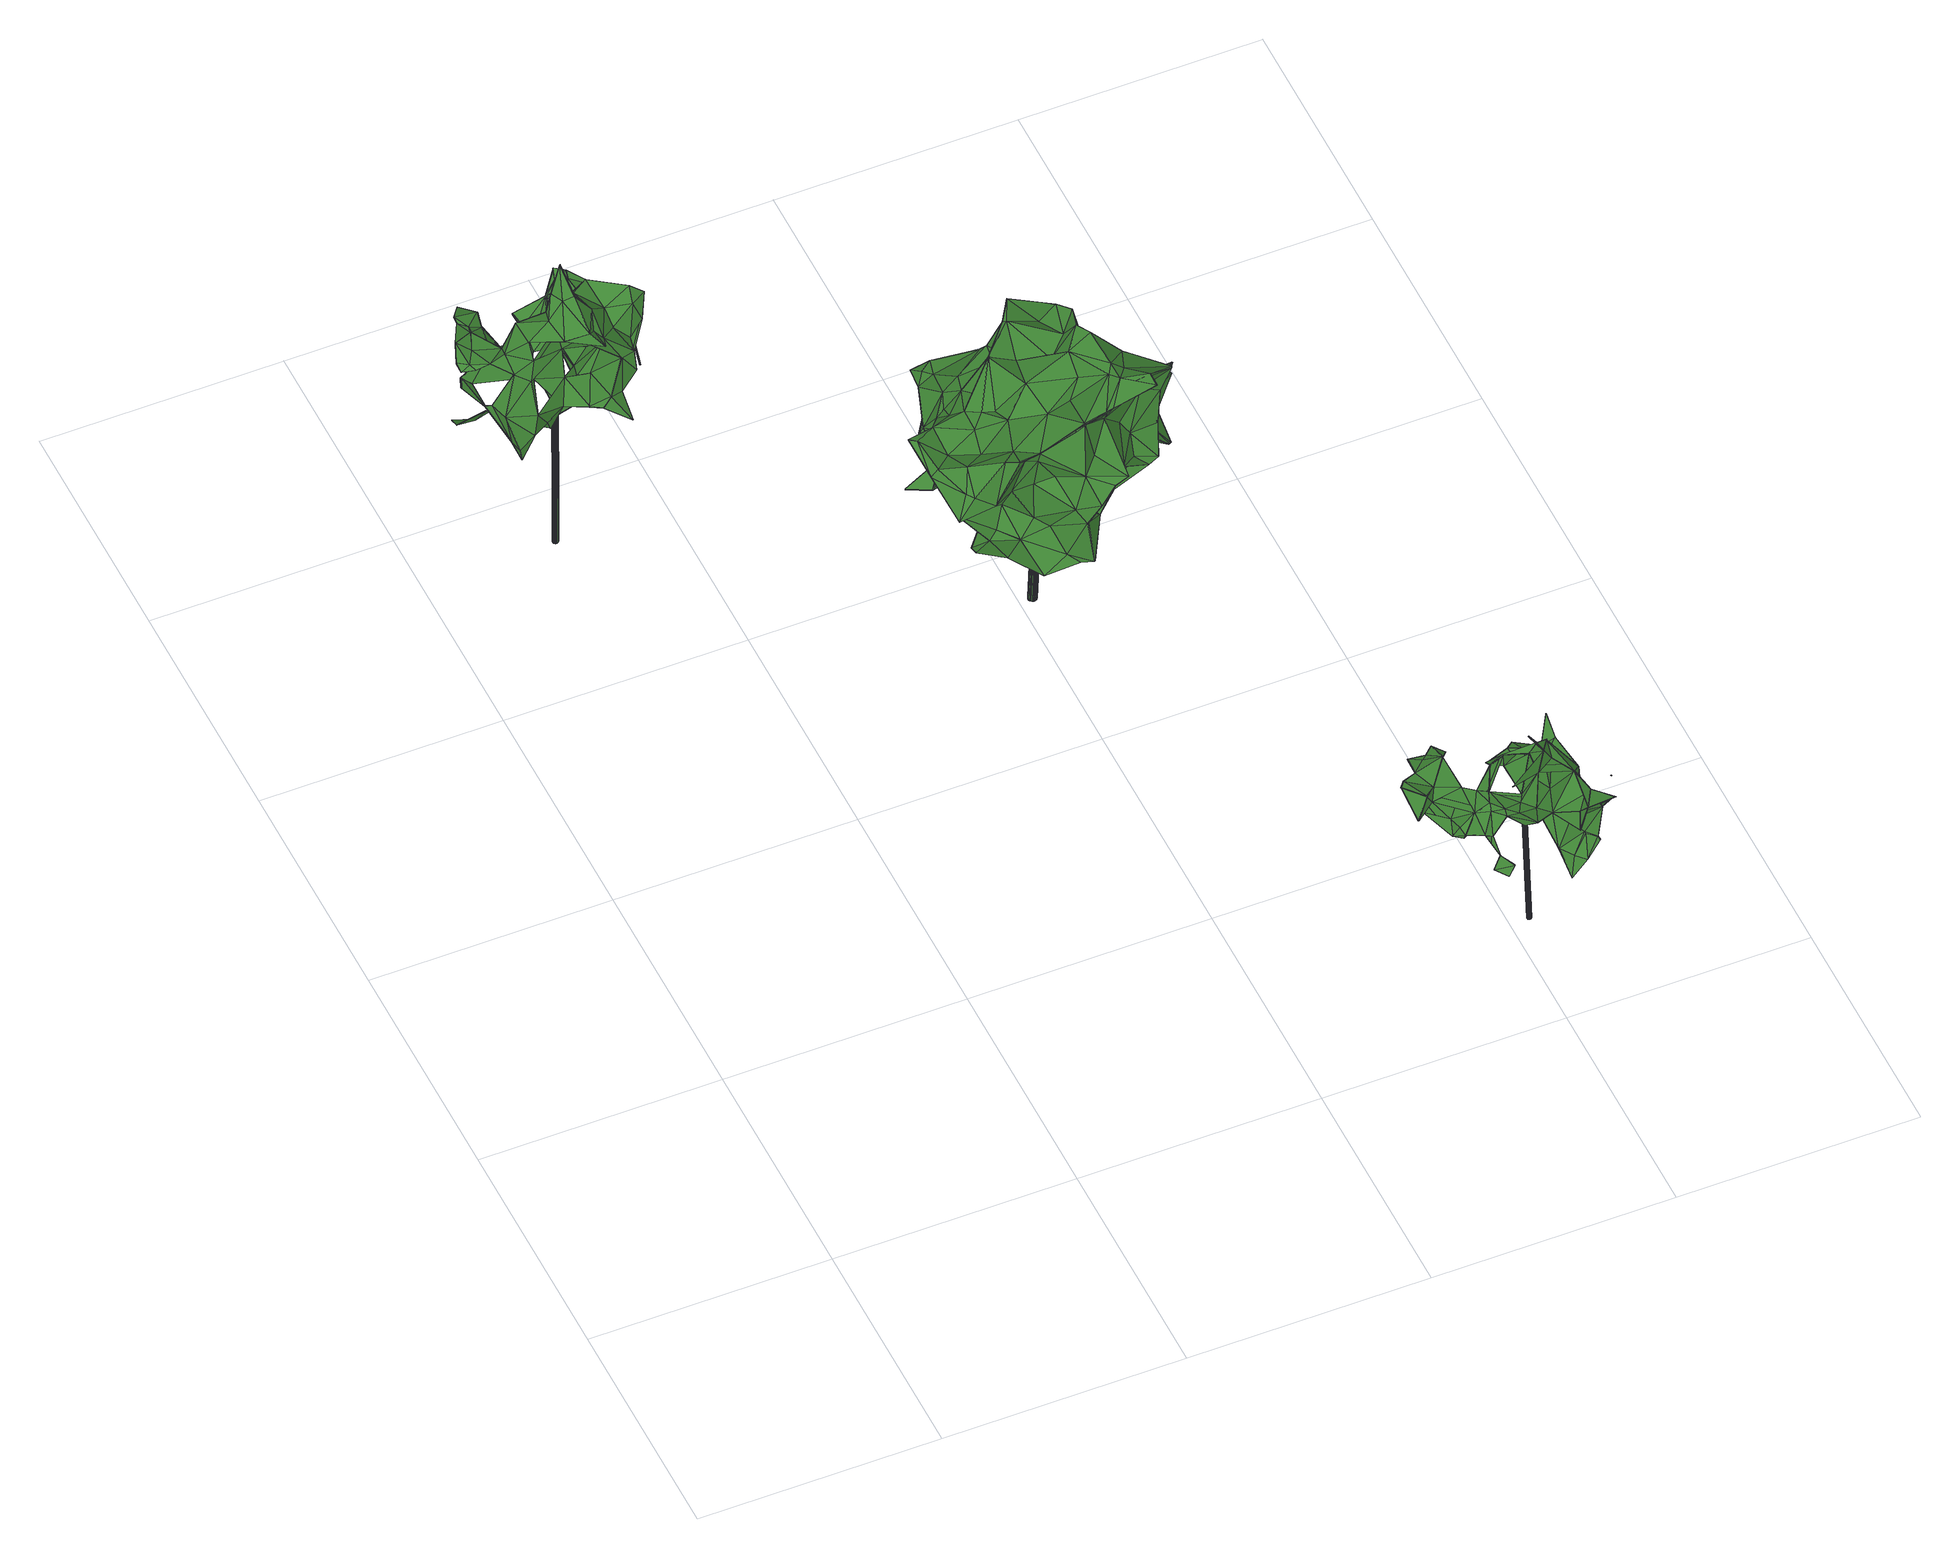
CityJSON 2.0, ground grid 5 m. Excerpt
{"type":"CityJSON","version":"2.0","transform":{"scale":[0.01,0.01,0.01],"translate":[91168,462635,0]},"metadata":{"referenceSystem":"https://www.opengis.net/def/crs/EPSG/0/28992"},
"CityObjects":{
"tree1":{"type":"SolitaryVegetationObject","attributes":{"gtid":75,"crown_width_m":3.44,"crown_median_z":5.19,"trunk_H_m":4.9,"trunk_DBH_m":0.118,"trunk_radius_m":0.0591,"trunk_base_height_m":0.29,"original_gtid":"76"},"geometry":[{"type":"Solid","lod":"3","boundaries":[[[[0,1,2]],[[3,4,5]],[[6,7,8]],[[5,4,9]],[[0,10,1]],[[11,12,13]],[[14,15,16]],[[17,18,19]],[[11,20,12]],[[4,21,22]],[[23,20,24]],[[25,26,27]],[[21,3,28]],[[23,29,30]],[[21,31,22]],[[32,33,34]],[[35,36,37]],[[38,39,40]],[[41,2,10]],[[42,43,44]],[[45,46,47]],[[48,49,50]],[[25,27,51]],[[52,3,5]],[[19,30,17]],[[53,54,55]],[[56,57,46]],[[58,59,60]],[[61,28,26]],[[62,63,64]],[[65,66,67]],[[65,67,68]],[[69,70,71]],[[72,73,74]],[[41,73,72]],[[42,75,43]],[[76,77,78]],[[79,64,80]],[[10,2,1]],[[45,81,82]],[[83,84,85]],[[85,22,83]],[[69,86,87]],[[88,89,90]],[[91,92,93]],[[68,67,94]],[[95,87,96]],[[8,65,68]],[[97,98,82]],[[99,100,89]],[[9,97,81]],[[91,101,92]],[[58,102,103]],[[104,105,106]],[[104,107,105]],[[93,92,24]],[[108,109,110]],[[40,111,38]],[[112,113,114]],[[95,115,116]],[[95,116,87]],[[100,117,118]],[[113,119,114]],[[13,120,11]],[[93,11,120]],[[121,122,35]],[[35,123,121]],[[124,125,126]],[[127,128,129]],[[130,131,132]],[[133,30,134]],[[34,113,135]],[[61,136,21]],[[28,61,21]],[[17,137,138]],[[139,44,140]],[[51,141,131]],[[142,66,143]],[[144,19,145]],[[146,19,144]],[[36,146,37]],[[38,138,39]],[[135,112,125]],[[119,124,126]],[[32,124,119]],[[2,41,0]],[[103,102,147]],[[148,149,150]],[[133,23,30]],[[24,11,93]],[[114,151,112]],[[152,57,153]],[[9,4,97]],[[115,154,155]],[[152,47,57]],[[153,56,152]],[[156,157,60]],[[60,18,58]],[[157,18,60]],[[158,39,159]],[[160,127,161]],[[72,156,41]],[[0,41,156]],[[30,29,137]],[[62,142,162]],[[142,62,66]],[[0,156,10]],[[126,125,163]],[[8,140,6]],[[17,102,18]],[[156,72,164]],[[104,106,165]],[[165,166,104]],[[167,168,169]],[[167,169,170]],[[45,82,46]],[[171,172,78]],[[158,40,39]],[[172,39,138]],[[126,163,79]],[[4,85,173]],[[7,61,174]],[[7,174,8]],[[33,113,34]],[[133,175,144]],[[38,176,138]],[[163,125,112]],[[177,135,125]],[[33,119,113]],[[119,33,32]],[[178,31,179]],[[179,136,180]],[[119,126,114]],[[172,76,78]],[[34,124,32]],[[23,12,20]],[[51,181,130]],[[131,130,181]],[[131,181,51]],[[3,21,4]],[[46,57,47]],[[111,182,183]],[[98,182,111]],[[184,47,185]],[[184,45,47]],[[184,185,186]],[[82,158,46]],[[185,171,186]],[[78,186,171]],[[185,159,171]],[[4,22,85]],[[187,183,188]],[[158,56,46]],[[140,68,94]],[[189,3,52]],[[155,74,73]],[[160,161,190]],[[191,18,157]],[[26,192,61]],[[193,194,195]],[[21,136,179]],[[196,197,14]],[[120,91,93]],[[83,6,84]],[[84,6,61]],[[171,39,172]],[[159,39,171]],[[198,199,195]],[[101,195,199]],[[200,201,50]],[[50,201,202]],[[34,135,124]],[[177,124,135]],[[123,175,203]],[[96,204,95]],[[24,20,11]],[[8,68,140]],[[178,22,31]],[[6,136,61]],[[147,205,206]],[[67,43,75]],[[67,75,139]],[[146,207,37]],[[79,80,114]],[[151,114,80]],[[145,101,13]],[[120,13,101]],[[123,59,121]],[[134,162,133]],[[208,86,209]],[[159,152,158]],[[158,152,56]],[[126,79,114]],[[98,111,40]],[[98,40,82]],[[210,196,16]],[[96,87,86]],[[96,86,208]],[[16,15,210]],[[197,210,15]],[[101,211,193]],[[64,66,62]],[[66,64,175]],[[192,174,61]],[[54,212,149]],[[44,139,75]],[[42,44,75]],[[51,130,213]],[[147,102,72]],[[77,176,78]],[[214,78,176]],[[120,101,91]],[[9,170,5]],[[191,157,76]],[[211,19,193]],[[74,215,216]],[[72,74,216]],[[56,153,57]],[[217,218,215]],[[5,170,52]],[[29,219,199]],[[14,16,196]],[[14,197,3]],[[220,164,102]],[[58,18,102]],[[180,136,221]],[[23,24,219]],[[191,222,105]],[[198,105,222]],[[72,206,205]],[[25,192,26]],[[103,134,30]],[[19,103,30]],[[217,190,218]],[[217,215,74]],[[202,167,81]],[[170,81,167]],[[64,63,69]],[[105,198,106]],[[183,4,173]],[[97,82,81]],[[148,213,130]],[[65,143,66]],[[165,106,195]],[[25,174,192]],[[112,135,113]],[[202,223,168]],[[201,223,202]],[[89,224,99]],[[85,224,89]],[[225,226,227]],[[127,129,226]],[[189,52,225]],[[111,187,201]],[[143,8,213]],[[35,37,207]],[[62,162,103]],[[110,228,10]],[[144,175,123]],[[160,190,229]],[[72,102,164]],[[53,102,118]],[[168,225,52]],[[226,225,168]],[[196,210,197]],[[230,216,118]],[[151,80,69]],[[164,77,157]],[[164,157,156]],[[76,157,77]],[[52,170,169]],[[115,70,154]],[[227,226,129]],[[69,147,154]],[[220,102,216]],[[195,101,193]],[[230,118,102]],[[51,213,25]],[[229,190,128]],[[217,128,190]],[[218,190,161]],[[213,8,174]],[[177,125,124]],[[115,150,212]],[[54,149,132]],[[21,179,31]],[[64,203,175]],[[144,145,13]],[[145,19,211]],[[145,211,101]],[[162,134,103]],[[29,23,219]],[[123,35,207]],[[195,106,198]],[[40,158,82]],[[202,48,50]],[[92,219,24]],[[201,220,230]],[[111,201,230]],[[6,140,44]],[[99,224,231]],[[182,98,97]],[[183,182,4]],[[182,97,4]],[[201,187,88]],[[88,187,89]],[[130,132,149]],[[35,122,36]],[[230,220,216]],[[220,77,164]],[[137,29,222]],[[85,232,173]],[[77,230,102]],[[77,102,17]],[[146,123,207]],[[144,123,146]],[[115,155,116]],[[115,95,204]],[[30,137,17]],[[10,156,60]],[[137,191,76]],[[43,233,44]],[[150,204,148]],[[143,213,142]],[[130,149,148]],[[90,234,118]],[[165,195,194]],[[198,222,199]],[[140,94,139]],[[72,55,206]],[[118,216,90]],[[54,53,117]],[[118,117,53]],[[215,218,235]],[[236,237,212]],[[71,212,237]],[[144,13,133]],[[12,133,13]],[[23,133,12]],[[230,238,111]],[[38,111,238]],[[200,238,220]],[[214,238,200]],[[133,67,175]],[[133,162,67]],[[175,67,66]],[[142,67,162]],[[142,43,67]],[[94,67,139]],[[65,8,143]],[[79,151,239]],[[137,76,172]],[[138,137,172]],[[87,108,69]],[[151,108,110]],[[69,108,151]],[[239,151,110]],[[216,102,55]],[[55,102,53]],[[200,49,214]],[[50,49,200]],[[116,108,87]],[[202,81,45]],[[170,9,81]],[[78,214,186]],[[161,127,223]],[[223,127,226]],[[223,226,168]],[[147,72,205]],[[203,103,19]],[[58,239,110]],[[58,121,59]],[[83,233,6]],[[3,240,28]],[[27,28,240]],[[27,240,3]],[[19,123,203]],[[178,179,180]],[[89,100,234]],[[90,89,234]],[[155,154,74]],[[202,168,167]],[[201,88,223]],[[161,235,218]],[[85,241,224]],[[239,242,79]],[[214,49,184]],[[74,154,55]],[[215,235,90]],[[118,234,100]],[[216,55,72]],[[176,238,214]],[[191,19,18]],[[191,107,19]],[[243,141,189]],[[131,141,243]],[[15,141,197]],[[14,141,15]],[[3,141,14]],[[189,141,3]],[[62,103,147]],[[19,194,193]],[[214,184,186]],[[200,220,201]],[[116,109,108]],[[155,109,116]],[[73,109,155]],[[110,109,73]],[[85,89,232]],[[47,152,185]],[[55,54,74]],[[74,54,217]],[[206,154,147]],[[99,231,100]],[[212,54,236]],[[41,228,73]],[[10,228,41]],[[236,117,213]],[[73,228,110]],[[236,54,117]],[[212,150,149]],[[188,232,89]],[[187,111,183]],[[225,227,243]],[[77,238,230]],[[43,231,7]],[[131,243,227]],[[55,154,206]],[[184,49,48]],[[6,221,136]],[[58,203,239]],[[58,103,203]],[[132,131,227]],[[127,229,128]],[[160,229,127]],[[138,176,17]],[[77,17,176]],[[146,36,19]],[[36,123,19]],[[159,185,152]],[[216,215,90]],[[128,54,132]],[[217,54,128]],[[227,129,128]],[[227,128,132]],[[187,188,89]],[[189,225,243]],[[188,183,232]],[[183,173,232]],[[112,151,163]],[[79,163,151]],[[7,85,84]],[[6,233,7]],[[7,84,61]],[[36,59,123]],[[59,36,122]],[[10,121,58]],[[110,10,58]],[[60,121,10]],[[60,122,121]],[[60,59,122]],[[28,27,26]],[[197,27,3]],[[141,27,197]],[[64,242,203]],[[79,242,64]],[[141,51,27]],[[115,204,150]],[[52,169,168]],[[174,25,213]],[[208,209,244]],[[96,208,244]],[[86,244,209]],[[96,244,204]],[[71,244,86]],[[71,86,69]],[[69,80,64]],[[148,204,244]],[[220,238,77]],[[38,238,176]],[[48,245,184]],[[199,222,29]],[[107,191,105]],[[137,222,191]],[[7,233,43]],[[246,166,194]],[[107,104,166]],[[246,107,166]],[[194,166,165]],[[107,246,194]],[[107,194,19]],[[178,44,233]],[[178,233,22]],[[22,233,83]],[[148,237,213]],[[244,237,148]],[[213,237,236]],[[244,71,237]],[[212,70,115]],[[71,70,212]],[[70,69,154]],[[202,45,245]],[[202,245,48]],[[45,184,245]],[[90,235,88]],[[88,235,223]],[[223,235,161]],[[231,224,241]],[[69,63,147]],[[180,221,178]],[[147,63,62]],[[100,231,117]],[[117,231,213]],[[213,231,142]],[[142,231,43]],[[7,241,85]],[[231,241,7]],[[199,219,101]],[[101,219,92]],[[203,242,239]],[[178,221,44]],[[44,221,6]],[[247,248,249]],[[247,249,250]],[[250,249,251]],[[250,251,252]],[[249,248,253]],[[249,253,251]],[[251,253,254]],[[251,254,252]],[[253,248,255]],[[253,255,254]],[[254,255,256]],[[254,256,252]],[[255,248,257]],[[255,257,256]],[[256,257,258]],[[256,258,252]],[[257,248,259]],[[257,259,258]],[[258,259,260]],[[258,260,252]],[[259,248,261]],[[259,261,260]],[[260,261,262]],[[260,262,252]],[[261,248,263]],[[261,263,262]],[[262,263,264]],[[262,264,252]],[[263,248,265]],[[263,265,264]],[[264,265,266]],[[264,266,252]],[[265,248,267]],[[265,267,266]],[[266,267,268]],[[266,268,252]],[[267,248,269]],[[267,269,268]],[[268,269,270]],[[268,270,252]],[[269,248,271]],[[269,271,270]],[[270,271,272]],[[270,272,252]],[[271,248,273]],[[271,273,272]],[[272,273,274]],[[272,274,252]],[[273,248,275]],[[273,275,274]],[[274,275,276]],[[274,276,252]],[[275,248,277]],[[275,277,276]],[[276,277,278]],[[276,278,252]],[[277,248,279]],[[277,279,278]],[[278,279,280]],[[278,280,252]],[[279,248,281]],[[279,281,280]],[[280,281,282]],[[280,282,252]],[[281,248,283]],[[281,283,282]],[[282,283,284]],[[282,284,252]],[[283,248,285]],[[283,285,284]],[[284,285,286]],[[284,286,252]],[[285,248,287]],[[285,287,286]],[[286,287,288]],[[286,288,252]],[[287,248,289]],[[287,289,288]],[[288,289,290]],[[288,290,252]],[[289,248,291]],[[289,291,290]],[[290,291,292]],[[290,292,252]],[[291,248,293]],[[291,293,292]],[[292,293,294]],[[292,294,252]],[[293,248,295]],[[293,295,294]],[[294,295,296]],[[294,296,252]],[[295,248,247]],[[295,247,296]],[[296,247,250]],[[296,250,252]]]]}]},
"tree2":{"type":"SolitaryVegetationObject","attributes":{"gtid":74,"crown_width_m":5.27,"crown_median_z":4.84,"trunk_H_m":4.49,"trunk_DBH_m":0.178,"trunk_radius_m":0.0891,"trunk_base_height_m":0.35,"original_gtid":"75"},"geometry":[{"type":"Solid","lod":"3","boundaries":[[[[297,298,299]],[[300,301,302]],[[303,304,305]],[[306,307,308]],[[309,310,311]],[[312,313,314]],[[315,316,317]],[[318,319,320]],[[321,322,323]],[[324,325,326]],[[327,328,329]],[[330,319,331]],[[332,333,334]],[[335,336,337]],[[338,339,340]],[[341,342,343]],[[344,314,313]],[[345,346,347]],[[348,349,350]],[[319,337,331]],[[351,352,353]],[[354,355,356]],[[340,355,354]],[[357,358,359]],[[360,361,362]],[[363,309,364]],[[365,309,363]],[[337,318,335]],[[334,366,332]],[[367,368,297]],[[369,359,358]],[[370,316,341]],[[371,305,372]],[[373,374,375]],[[376,377,378]],[[379,380,346]],[[381,380,379]],[[382,383,384]],[[311,385,364]],[[311,386,385]],[[387,388,389]],[[390,391,392]],[[319,318,337]],[[393,394,395]],[[363,395,394]],[[396,365,363]],[[397,398,332]],[[399,400,401]],[[402,317,316]],[[403,404,405]],[[353,406,407]],[[309,408,310]],[[304,303,409]],[[410,389,388]],[[411,412,413]],[[414,415,416]],[[417,418,350]],[[338,419,420]],[[421,422,299]],[[423,424,425]],[[379,426,381]],[[427,428,429]],[[430,431,432]],[[433,434,435]],[[386,381,426]],[[436,437,400]],[[436,400,399]],[[438,439,440]],[[441,350,418]],[[350,441,442]],[[406,352,443]],[[444,445,446]],[[447,448,449]],[[450,413,412]],[[447,449,327]],[[386,451,385]],[[403,429,428]],[[407,429,403]],[[452,453,454]],[[455,456,410]],[[457,458,367]],[[459,460,358]],[[459,358,357]],[[461,462,463]],[[367,297,457]],[[300,464,465]],[[300,465,466]],[[467,411,468]],[[469,470,308]],[[471,472,388]],[[425,472,471]],[[473,404,428]],[[474,298,368]],[[475,476,477]],[[478,475,479]],[[308,480,306]],[[321,481,430]],[[343,342,482]],[[483,414,307]],[[484,485,486]],[[487,486,302]],[[360,488,361]],[[318,320,489]],[[335,318,489]],[[353,490,351]],[[348,467,349]],[[408,491,354]],[[299,298,421]],[[492,478,493]],[[448,494,495]],[[407,490,353]],[[419,496,420]],[[497,498,499]],[[500,477,476]],[[403,405,501]],[[502,503,504]],[[304,372,305]],[[505,506,391]],[[455,507,306]],[[508,507,455]],[[362,509,489]],[[406,429,407]],[[497,510,511]],[[360,489,320]],[[360,362,489]],[[415,483,476]],[[390,512,505]],[[406,353,352]],[[331,337,336]],[[426,513,386]],[[514,515,454]],[[516,304,409]],[[410,456,517]],[[405,517,456]],[[518,519,379]],[[299,422,297]],[[388,472,439]],[[367,520,521]],[[516,379,519]],[[516,519,304]],[[522,345,523]],[[345,347,523]],[[524,525,506]],[[302,485,526]],[[474,368,521]],[[527,422,421]],[[528,300,466]],[[529,518,530]],[[346,530,518]],[[531,532,477]],[[326,497,499]],[[379,346,518]],[[335,489,533]],[[534,419,535]],[[514,454,536]],[[303,325,324]],[[537,538,331]],[[519,372,304]],[[539,540,488]],[[453,541,542]],[[330,331,538]],[[543,544,545]],[[505,544,543]],[[335,533,531]],[[471,388,546]],[[408,547,491]],[[548,324,499]],[[524,385,525]],[[466,377,528]],[[443,517,427]],[[509,334,401]],[[455,306,480]],[[453,536,454]],[[455,410,549]],[[417,550,441]],[[443,389,517]],[[410,517,389]],[[543,551,505]],[[552,551,543]],[[494,553,495]],[[545,544,504]],[[361,488,366]],[[332,366,488]],[[484,465,464]],[[361,366,362]],[[489,554,533]],[[438,555,539]],[[445,357,465]],[[371,510,325]],[[326,325,510]],[[556,557,413]],[[375,557,556]],[[305,325,303]],[[371,325,305]],[[473,428,427]],[[403,428,404]],[[521,368,367]],[[363,394,396]],[[331,336,537]],[[338,558,559]],[[312,356,560]],[[552,545,561]],[[480,308,405]],[[302,464,300]],[[517,405,473]],[[346,345,530]],[[459,370,562]],[[324,326,499]],[[527,563,564]],[[494,448,447]],[[327,449,457]],[[492,565,431]],[[566,567,568]],[[421,298,527]],[[336,335,531]],[[352,546,387]],[[352,351,569]],[[437,436,558]],[[553,432,565]],[[384,450,382]],[[384,567,450]],[[391,525,392]],[[329,328,564]],[[350,420,496]],[[310,570,571]],[[533,298,531]],[[377,551,528]],[[482,562,343]],[[364,309,311]],[[495,493,520]],[[528,551,552]],[[420,340,354]],[[324,572,560]],[[546,388,387]],[[378,377,466]],[[437,563,573]],[[439,438,508]],[[330,508,438]],[[512,574,575]],[[502,575,574]],[[330,576,319]],[[397,332,488]],[[504,409,324]],[[512,451,574]],[[577,511,578]],[[517,473,427]],[[405,456,480]],[[487,334,333]],[[506,395,364]],[[363,364,395]],[[500,336,477]],[[579,553,494]],[[309,365,580]],[[581,431,481]],[[524,364,385]],[[387,389,352]],[[540,555,582]],[[583,523,311]],[[478,584,475]],[[585,586,587]],[[587,586,344]],[[417,441,418]],[[522,588,589]],[[583,588,522]],[[422,328,297]],[[422,527,328]],[[554,573,563]],[[554,563,527]],[[590,301,563]],[[591,571,356]],[[581,592,431]],[[492,431,592]],[[533,554,298]],[[527,298,554]],[[593,594,595]],[[433,594,593]],[[350,496,348]],[[455,549,508]],[[443,352,389]],[[415,592,581]],[[501,470,469]],[[434,433,550]],[[383,596,597]],[[452,454,596]],[[597,596,515]],[[454,515,596]],[[362,598,509]],[[599,577,407]],[[407,577,490]],[[403,599,407]],[[466,465,359]],[[564,528,552]],[[308,414,469]],[[307,414,308]],[[370,402,316]],[[426,379,516]],[[311,523,600]],[[401,444,601]],[[324,409,303]],[[413,557,411]],[[375,345,557]],[[375,374,345]],[[326,510,497]],[[490,578,351]],[[569,351,578]],[[531,298,474]],[[383,597,424]],[[515,424,597]],[[425,424,515]],[[582,425,515]],[[327,602,447]],[[558,603,604]],[[590,604,603]],[[509,598,334]],[[490,577,578]],[[499,602,548]],[[483,307,507]],[[386,513,451]],[[315,444,316]],[[420,491,605]],[[564,301,528]],[[563,301,564]],[[338,340,350]],[[606,501,607]],[[606,599,501]],[[302,301,487]],[[493,565,492]],[[457,449,448]],[[501,599,403]],[[480,456,455]],[[531,477,336]],[[354,356,571]],[[382,467,596]],[[382,596,383]],[[495,458,448]],[[457,448,458]],[[501,416,581]],[[581,607,501]],[[443,429,406]],[[373,608,519]],[[519,608,372]],[[415,492,592]],[[320,609,360]],[[569,568,352]],[[566,568,569]],[[312,560,313]],[[590,603,420]],[[558,420,603]],[[402,445,317]],[[464,485,484]],[[404,473,405]],[[509,401,610]],[[461,602,327]],[[302,486,485]],[[528,301,300]],[[334,487,301]],[[504,560,356]],[[324,560,504]],[[499,579,602]],[[447,602,579]],[[511,510,371]],[[386,600,381]],[[311,600,386]],[[343,562,370]],[[519,529,373]],[[529,374,373]],[[359,369,378]],[[442,441,558]],[[607,498,611]],[[529,530,374]],[[374,530,345]],[[515,514,582]],[[447,579,494]],[[359,378,466]],[[569,578,612]],[[437,590,563]],[[359,465,357]],[[504,356,572]],[[376,378,369]],[[613,590,437]],[[613,437,558]],[[478,415,584]],[[508,330,507]],[[362,366,598]],[[334,598,366]],[[614,434,417]],[[615,571,591]],[[556,413,566]],[[354,491,420]],[[352,616,546]],[[384,546,616]],[[435,313,595]],[[509,610,489]],[[554,489,610]],[[613,558,590]],[[590,558,604]],[[475,584,476]],[[506,525,391]],[[539,555,540]],[[341,316,446]],[[450,566,413]],[[465,484,617]],[[548,572,324]],[[460,618,619]],[[477,479,475]],[[521,479,532]],[[477,532,479]],[[462,327,329]],[[514,536,582]],[[307,306,507]],[[579,499,620]],[[483,507,537]],[[537,507,538]],[[619,618,621]],[[393,621,618]],[[462,329,564]],[[548,545,572]],[[504,572,545]],[[538,507,330]],[[412,411,622]],[[412,622,382]],[[589,588,615]],[[588,571,615]],[[297,368,298]],[[621,377,376]],[[452,547,482]],[[580,482,547]],[[577,623,511]],[[350,340,420]],[[347,346,380]],[[347,380,381]],[[619,621,376]],[[338,442,558]],[[505,624,393]],[[377,393,624]],[[621,393,377]],[[624,505,551]],[[624,551,377]],[[320,319,609]],[[504,575,502]],[[596,467,348]],[[547,452,348]],[[596,348,452]],[[625,301,590]],[[566,450,567]],[[501,414,416]],[[587,349,585]],[[381,600,523]],[[381,523,347]],[[516,513,426]],[[520,367,458]],[[520,458,495]],[[587,417,350]],[[587,614,417]],[[364,524,506]],[[556,566,569]],[[505,512,575]],[[420,605,626]],[[467,468,349]],[[420,626,590]],[[468,591,349]],[[587,350,349]],[[591,585,349]],[[435,595,594]],[[435,594,433]],[[590,626,605]],[[547,408,580]],[[309,580,408]],[[341,541,627]],[[341,627,342]],[[564,561,462]],[[552,561,564]],[[393,618,628]],[[460,628,618]],[[548,462,545]],[[328,629,630]],[[583,631,523]],[[522,523,631]],[[522,631,583]],[[505,391,390]],[[376,460,619]],[[384,568,567]],[[519,518,529]],[[462,561,545]],[[423,383,424]],[[482,632,562]],[[396,562,632]],[[321,620,498]],[[321,498,481]],[[467,382,622]],[[435,434,313]],[[542,541,398]],[[504,503,409]],[[315,534,444]],[[557,589,615]],[[557,345,589]],[[557,615,411]],[[401,601,399]],[[375,556,612]],[[495,565,493]],[[343,370,341]],[[553,565,495]],[[444,446,316]],[[443,427,429]],[[420,339,338]],[[420,558,339]],[[338,350,442]],[[625,444,301]],[[498,620,499]],[[582,472,425]],[[439,472,582]],[[543,545,552]],[[580,632,482]],[[486,487,617]],[[344,313,587]],[[358,460,369]],[[376,369,460]],[[405,308,470]],[[409,503,516]],[[513,516,503]],[[513,503,502]],[[558,441,550]],[[542,582,536]],[[542,536,453]],[[541,453,627]],[[342,627,482]],[[452,627,453]],[[478,633,493]],[[520,493,633]],[[520,633,521]],[[527,564,328]],[[332,541,333]],[[341,333,541]],[[589,345,522]],[[317,445,491]],[[581,481,607]],[[498,607,481]],[[491,445,625]],[[341,446,333]],[[411,467,622]],[[605,491,625]],[[430,481,431]],[[301,444,401]],[[334,301,401]],[[605,625,590]],[[393,628,396]],[[393,396,394]],[[460,459,628]],[[562,628,459]],[[562,396,628]],[[547,348,496]],[[583,310,571]],[[311,310,583]],[[468,411,615]],[[588,583,571]],[[615,591,468]],[[423,425,634]],[[419,547,496]],[[635,636,322]],[[323,322,636]],[[333,617,487]],[[313,614,587]],[[313,434,614]],[[575,504,544]],[[575,544,505]],[[486,617,484]],[[438,440,555]],[[582,555,440]],[[297,328,630]],[[302,526,464]],[[581,416,415]],[[579,620,553]],[[534,315,419]],[[462,548,463]],[[637,323,635]],[[461,463,602]],[[593,339,433]],[[339,558,433]],[[432,638,430]],[[373,375,608]],[[372,608,371]],[[532,531,474]],[[532,474,521]],[[591,586,585]],[[356,586,591]],[[357,445,402]],[[312,314,356]],[[491,547,315]],[[586,356,314]],[[586,314,344]],[[317,491,315]],[[445,465,617]],[[354,571,570]],[[357,402,459]],[[459,402,370]],[[332,398,541]],[[461,327,462]],[[397,542,398]],[[451,513,574]],[[502,574,513]],[[457,297,630]],[[457,630,327]],[[485,464,526]],[[582,639,540]],[[542,540,639]],[[542,639,582]],[[569,612,556]],[[417,434,550]],[[501,469,414]],[[415,414,483]],[[511,371,608]],[[578,511,608]],[[365,632,580]],[[396,632,365]],[[623,607,611]],[[607,623,606]],[[393,395,505]],[[408,570,310]],[[354,570,408]],[[630,629,327]],[[478,479,633]],[[521,633,479]],[[482,627,452]],[[505,395,506]],[[415,478,492]],[[565,432,431]],[[547,419,315]],[[445,444,625]],[[534,601,444]],[[553,637,432]],[[501,405,470]],[[483,537,500]],[[637,553,323]],[[323,553,620]],[[640,322,321]],[[640,321,430]],[[640,430,322]],[[512,641,451]],[[432,637,635]],[[436,399,559]],[[560,572,595]],[[572,593,595]],[[560,595,313]],[[558,550,433]],[[323,636,635]],[[432,635,638]],[[322,430,638]],[[635,322,638]],[[323,620,321]],[[599,623,577]],[[606,623,599]],[[511,623,497]],[[338,535,419]],[[602,463,548]],[[559,535,338]],[[572,356,355]],[[572,355,593]],[[593,355,339]],[[340,339,355]],[[446,445,617]],[[333,446,617]],[[437,610,400]],[[401,400,610]],[[554,610,573]],[[436,559,558]],[[438,539,576]],[[438,576,330]],[[384,634,546]],[[423,634,383]],[[383,634,384]],[[471,634,425]],[[546,634,471]],[[582,440,439]],[[537,336,500]],[[483,500,476]],[[488,360,609]],[[488,609,539]],[[576,539,609]],[[576,609,319]],[[568,384,616]],[[568,616,352]],[[573,610,437]],[[608,375,612]],[[608,612,578]],[[328,327,629]],[[540,542,397]],[[540,397,488]],[[415,476,584]],[[410,388,642]],[[410,642,549]],[[549,642,508]],[[439,508,642]],[[439,642,388]],[[534,535,601]],[[559,399,535]],[[601,535,399]],[[497,611,498]],[[623,611,497]],[[390,641,512]],[[390,392,641]],[[392,525,641]],[[385,641,525]],[[451,641,385]],[[450,412,382]],[[643,644,645]],[[643,645,646]],[[646,645,647]],[[646,647,648]],[[645,644,649]],[[645,649,647]],[[647,649,650]],[[647,650,648]],[[649,644,651]],[[649,651,650]],[[650,651,652]],[[650,652,648]],[[651,644,653]],[[651,653,652]],[[652,653,654]],[[652,654,648]],[[653,644,655]],[[653,655,654]],[[654,655,656]],[[654,656,648]],[[655,644,657]],[[655,657,656]],[[656,657,658]],[[656,658,648]],[[657,644,659]],[[657,659,658]],[[658,659,660]],[[658,660,648]],[[659,644,661]],[[659,661,660]],[[660,661,662]],[[660,662,648]],[[661,644,663]],[[661,663,662]],[[662,663,664]],[[662,664,648]],[[663,644,665]],[[663,665,664]],[[664,665,666]],[[664,666,648]],[[665,644,667]],[[665,667,666]],[[666,667,668]],[[666,668,648]],[[667,644,669]],[[667,669,668]],[[668,669,670]],[[668,670,648]],[[669,644,671]],[[669,671,670]],[[670,671,672]],[[670,672,648]],[[671,644,673]],[[671,673,672]],[[672,673,674]],[[672,674,648]],[[673,644,675]],[[673,675,674]],[[674,675,676]],[[674,676,648]],[[675,644,677]],[[675,677,676]],[[676,677,678]],[[676,678,648]],[[677,644,679]],[[677,679,678]],[[678,679,680]],[[678,680,648]],[[679,644,681]],[[679,681,680]],[[680,681,682]],[[680,682,648]],[[681,644,683]],[[681,683,682]],[[682,683,684]],[[682,684,648]],[[683,644,685]],[[683,685,684]],[[684,685,686]],[[684,686,648]],[[685,644,687]],[[685,687,686]],[[686,687,688]],[[686,688,648]],[[687,644,689]],[[687,689,688]],[[688,689,690]],[[688,690,648]],[[689,644,691]],[[689,691,690]],[[690,691,692]],[[690,692,648]],[[691,644,643]],[[691,643,692]],[[692,643,646]],[[692,646,648]]]]}]},
"tree3":{"type":"SolitaryVegetationObject","attributes":{"gtid":91,"crown_width_m":3.28,"crown_median_z":4.19,"trunk_H_m":3.49,"trunk_DBH_m":0.0886,"trunk_radius_m":0.0443,"trunk_base_height_m":0.7,"original_gtid":"93"},"geometry":[{"type":"Solid","lod":"3","boundaries":[[[[693,694,695]],[[696,695,694]],[[697,698,699]],[[697,700,698]],[[701,697,699]],[[702,703,704]],[[705,706,707]],[[708,709,710]],[[711,712,713]],[[714,699,715]],[[711,713,709]],[[716,717,718]],[[716,706,717]],[[719,720,721]],[[722,701,714]],[[719,723,717]],[[724,725,726]],[[724,726,727]],[[728,729,730]],[[731,732,733]],[[712,734,735]],[[736,737,738]],[[739,740,741]],[[742,741,740]],[[743,744,745]],[[746,747,748]],[[723,749,750]],[[735,734,751]],[[752,743,753]],[[745,753,743]],[[745,752,753]],[[713,754,755]],[[756,754,712]],[[713,712,754]],[[738,757,758]],[[759,760,761]],[[730,729,762]],[[763,764,765]],[[766,767,768]],[[769,770,771]],[[727,726,766]],[[725,772,726]],[[773,703,702]],[[703,773,704]],[[704,773,702]],[[774,707,706]],[[775,776,777]],[[777,776,778]],[[746,779,747]],[[771,780,781]],[[770,780,771]],[[700,782,783]],[[784,785,757]],[[771,786,787]],[[788,781,789]],[[787,790,782]],[[701,722,697]],[[791,792,793]],[[794,795,750]],[[719,705,720]],[[796,797,798]],[[716,751,706]],[[789,793,799]],[[772,800,724]],[[801,802,733]],[[788,790,786]],[[803,730,762]],[[804,721,705]],[[803,805,806]],[[762,805,803]],[[807,808,809]],[[694,744,810]],[[780,811,789]],[[812,813,769]],[[814,815,816]],[[817,693,818]],[[819,820,807]],[[701,699,714]],[[821,763,765]],[[822,823,824]],[[765,732,731]],[[800,725,724]],[[780,789,781]],[[825,826,823]],[[811,765,827]],[[748,693,746]],[[828,746,693]],[[770,738,737]],[[829,830,831]],[[830,832,831]],[[695,833,760]],[[834,728,730]],[[788,789,835]],[[818,836,792]],[[793,792,836]],[[714,837,722]],[[735,756,712]],[[838,839,840]],[[825,823,841]],[[709,713,752]],[[798,833,842]],[[806,805,758]],[[843,808,779]],[[731,834,803]],[[733,844,801]],[[808,845,779]],[[834,730,803]],[[846,847,768]],[[801,844,764]],[[801,764,848]],[[849,850,824]],[[742,851,778]],[[807,852,808]],[[765,731,853]],[[765,853,827]],[[754,854,855]],[[724,829,856]],[[695,696,857]],[[856,840,724]],[[813,858,859]],[[848,729,802]],[[794,841,823]],[[717,795,718]],[[860,808,852]],[[828,693,817]],[[775,861,768]],[[846,768,861]],[[776,742,778]],[[833,862,842]],[[694,748,744]],[[766,847,863]],[[768,847,766]],[[775,768,776]],[[759,864,823]],[[820,852,807]],[[797,761,760]],[[786,771,781]],[[786,781,788]],[[800,772,725]],[[865,866,867]],[[813,787,782]],[[812,787,813]],[[868,721,860]],[[787,812,771]],[[759,761,838]],[[828,775,777]],[[817,775,828]],[[777,843,828]],[[710,711,708]],[[740,759,838]],[[766,863,836]],[[869,741,836]],[[752,755,743]],[[848,764,763]],[[843,746,828]],[[816,870,871]],[[816,871,814]],[[867,783,790]],[[867,790,788]],[[846,792,863]],[[783,782,790]],[[731,803,853]],[[754,756,854]],[[735,854,756]],[[857,696,799]],[[749,723,719]],[[726,839,761]],[[761,839,838]],[[755,752,713]],[[852,820,851]],[[858,870,816]],[[872,757,738]],[[697,722,837]],[[873,706,710]],[[710,706,751]],[[862,859,858]],[[861,817,818]],[[765,764,732]],[[811,791,789]],[[874,721,720]],[[782,858,813]],[[816,842,862]],[[875,876,718]],[[740,838,860]],[[740,860,852]],[[860,838,825]],[[810,744,855]],[[824,798,849]],[[850,877,814]],[[829,831,856]],[[831,832,856]],[[814,877,815]],[[731,728,834]],[[733,728,731]],[[807,809,819]],[[820,819,809]],[[786,790,787]],[[750,717,723]],[[719,841,749]],[[715,782,700]],[[715,700,714]],[[821,762,763]],[[878,760,856]],[[858,782,870]],[[782,715,870]],[[711,710,712]],[[855,744,743]],[[714,700,837]],[[700,697,837]],[[848,802,801]],[[747,745,744]],[[878,832,829]],[[878,856,832]],[[716,850,879]],[[863,847,846]],[[798,864,796]],[[823,864,824]],[[798,824,864]],[[779,845,860]],[[797,760,798]],[[761,741,766]],[[760,878,727]],[[793,695,857]],[[851,843,777]],[[727,878,724]],[[710,709,752]],[[878,829,724]],[[862,858,816]],[[877,849,815]],[[875,822,824]],[[829,832,830]],[[875,794,822]],[[719,825,841]],[[844,732,764]],[[862,793,859]],[[859,793,880]],[[750,749,841]],[[750,841,794]],[[822,794,823]],[[774,873,881]],[[873,705,881]],[[821,805,762]],[[740,864,759]],[[873,804,705]],[[860,845,808]],[[873,774,706]],[[798,760,833]],[[874,720,882]],[[705,882,720]],[[777,778,851]],[[796,864,740]],[[779,746,843]],[[709,708,711]],[[849,877,850]],[[727,695,760]],[[883,884,813]],[[810,850,814]],[[817,861,775]],[[844,733,732]],[[763,729,848]],[[759,856,760]],[[740,851,742]],[[852,851,740]],[[783,871,870]],[[783,870,698]],[[870,715,698]],[[855,743,754]],[[719,717,706]],[[750,795,717]],[[716,879,855]],[[798,842,849]],[[769,771,812]],[[759,823,856]],[[823,826,856]],[[840,856,826]],[[838,826,825]],[[840,826,838]],[[869,796,741]],[[885,886,779]],[[745,779,886]],[[761,869,695]],[[881,707,774]],[[705,707,881]],[[765,811,736]],[[765,736,821]],[[873,885,804]],[[805,821,736]],[[813,859,887]],[[813,887,827]],[[767,766,888]],[[860,825,868]],[[719,706,705]],[[810,879,850]],[[855,879,810]],[[793,836,863]],[[793,863,880]],[[763,762,729]],[[724,840,772]],[[726,840,839]],[[726,772,840]],[[728,802,729]],[[883,813,827]],[[853,785,784]],[[883,853,784]],[[883,827,853]],[[851,809,843]],[[721,868,719]],[[868,825,719]],[[768,767,888]],[[768,888,776]],[[766,836,727]],[[761,727,836]],[[869,761,796]],[[695,869,818]],[[779,860,889]],[[785,890,891]],[[793,865,788]],[[892,865,793]],[[820,809,851]],[[806,891,890]],[[779,889,885]],[[824,876,875]],[[850,876,824]],[[783,698,700]],[[885,889,804]],[[860,804,889]],[[747,779,745]],[[761,695,727]],[[745,886,752]],[[726,761,766]],[[796,761,797]],[[740,739,796]],[[696,694,835]],[[799,835,694]],[[754,743,755]],[[718,794,875]],[[794,718,795]],[[788,865,867]],[[715,699,698]],[[716,718,850]],[[705,874,882]],[[747,744,748]],[[793,833,695]],[[793,862,833]],[[769,884,883]],[[716,854,751]],[[735,751,854]],[[789,791,793]],[[859,880,887]],[[818,869,836]],[[861,818,792]],[[861,792,846]],[[893,785,891]],[[788,835,799]],[[857,892,793]],[[815,842,816]],[[849,842,815]],[[733,802,728]],[[894,857,814]],[[814,857,810]],[[894,892,857]],[[892,894,871]],[[871,894,814]],[[818,693,695]],[[793,788,799]],[[835,789,696]],[[799,696,789]],[[872,784,757]],[[863,792,791]],[[827,791,811]],[[850,718,876]],[[892,866,865]],[[871,866,892]],[[783,866,871]],[[867,866,783]],[[736,738,805]],[[893,891,806]],[[803,806,890]],[[721,804,860]],[[784,872,895]],[[784,895,883]],[[693,748,694]],[[770,737,780]],[[736,811,737]],[[883,895,770]],[[770,895,872]],[[872,738,770]],[[769,883,770]],[[710,751,734]],[[738,758,805]],[[863,887,880]],[[863,791,887]],[[827,887,791]],[[813,884,769]],[[855,854,716]],[[710,886,873]],[[710,752,886]],[[857,694,810]],[[799,694,857]],[[874,705,721]],[[780,737,811]],[[843,809,808]],[[796,739,741]],[[836,741,761]],[[888,766,741]],[[776,741,742]],[[888,741,776]],[[873,886,885]],[[853,890,785]],[[853,803,890]],[[893,757,785]],[[806,757,893]],[[758,757,806]],[[712,710,734]],[[896,897,898]],[[896,898,899]],[[899,898,900]],[[899,900,901]],[[898,897,902]],[[898,902,900]],[[900,902,903]],[[900,903,901]],[[902,897,904]],[[902,904,903]],[[903,904,905]],[[903,905,901]],[[904,897,906]],[[904,906,905]],[[905,906,907]],[[905,907,901]],[[906,897,908]],[[906,908,907]],[[907,908,909]],[[907,909,901]],[[908,897,910]],[[908,910,909]],[[909,910,911]],[[909,911,901]],[[910,897,912]],[[910,912,911]],[[911,912,913]],[[911,913,901]],[[912,897,914]],[[912,914,913]],[[913,914,915]],[[913,915,901]],[[914,897,916]],[[914,916,915]],[[915,916,917]],[[915,917,901]],[[916,897,918]],[[916,918,917]],[[917,918,919]],[[917,919,901]],[[918,897,920]],[[918,920,919]],[[919,920,921]],[[919,921,901]],[[920,897,922]],[[920,922,921]],[[921,922,923]],[[921,923,901]],[[922,897,924]],[[922,924,923]],[[923,924,925]],[[923,925,901]],[[924,897,926]],[[924,926,925]],[[925,926,927]],[[925,927,901]],[[926,897,928]],[[926,928,927]],[[927,928,929]],[[927,929,901]],[[928,897,930]],[[928,930,929]],[[929,930,931]],[[929,931,901]],[[930,897,932]],[[930,932,931]],[[931,932,933]],[[931,933,901]],[[932,897,934]],[[932,934,933]],[[933,934,935]],[[933,935,901]],[[934,897,936]],[[934,936,935]],[[935,936,937]],[[935,937,901]],[[936,897,938]],[[936,938,937]],[[937,938,939]],[[937,939,901]],[[938,897,940]],[[938,940,939]],[[939,940,941]],[[939,941,901]],[[940,897,942]],[[940,942,941]],[[941,942,943]],[[941,943,901]],[[942,897,944]],[[942,944,943]],[[943,944,945]],[[943,945,901]],[[944,897,896]],[[944,896,945]],[[945,896,899]],[[945,899,901]]]]}]}
},
"vertices":[
[132,1718,495],[135,1718,471],[136,1717,470],[421,1943,514],[387,1914,638],[453,1868,643],[313,2007,555],[324,1978,500],[289,1989,503],[423,1870,671],[142,1777,456],[153,2014,575],[167,2005,562],[166,2005,561],[450,1901,462],[449,1901,463],[442,1862,454],[186,1861,598],[170,1829,580],[155,1905,574],[167,1989,593],[357,2009,605],[356,1999,592],[164,1964,578],[166,1989,594],[350,1967,483],[395,1990,468],[396,1950,498],[396,1991,469],[131,1938,604],[155,1905,576],[355,2008,606],[105,1969,345],[107,1969,344],[105,1969,343],[100,1913,489],[99,1913,518],[98,1914,517],[255,1874,666],[255,1875,667],[297,1899,661],[176,1747,489],[289,1989,505],[294,1950,522],[312,2005,556],[330,1834,683],[298,1839,728],[296,1838,728],[325,1758,657],[324,1759,656],[336,1795,638],[363,1908,497],[440,1849,593],[274,1833,519],[302,1837,504],[259,1806,476],[285,1877,781],[285,1876,782],[145,1813,514],[115,1840,508],[123,1824,519],[370,2000,472],[225,1895,455],[224,1894,454],[224,1896,454],[261,1968,499],[235,1943,475],[261,1968,501],[263,1996,504],[234,1865,390],[268,1857,396],[299,1895,401],[196,1777,506],[226,1801,449],[259,1804,476],[263,1996,506],[157,1844,624],[207,1824,604],[202,1835,646],[172,1903,421],[173,1904,420],[370,1865,638],[320,1893,673],[356,2001,592],[389,1965,532],[387,1964,533],[284,1903,368],[267,1883,336],[376,1800,562],[373,1876,536],[326,1830,513],[118,1989,601],[119,1989,602],[141,2024,584],[249,2015,525],[286,1903,368],[301,1943,362],[357,1921,666],[315,1920,634],[349,1901,504],[314,1878,492],[119,1977,596],[213,1837,540],[199,1876,508],[79,1867,587],[97,1869,598],[76,1882,599],[103,1856,593],[234,1864,389],[241,1824,405],[192,1805,454],[326,1870,622],[146,1908,408],[139,1939,358],[160,1909,406],[269,1857,394],[257,1854,376],[313,1878,490],[274,1834,520],[139,1941,360],[151,2014,574],[114,1839,506],[113,1839,507],[118,1905,501],[89,1910,396],[89,1909,397],[146,1910,409],[363,1768,507],[335,1778,494],[407,1802,512],[325,1883,466],[371,1878,525],[326,1830,511],[190,1939,538],[189,1938,538],[90,1909,396],[336,2022,607],[166,1878,604],[201,1892,642],[250,2015,527],[250,2016,526],[420,1942,514],[260,1944,488],[260,1946,487],[189,1940,537],[162,1964,578],[99,1915,517],[197,1859,469],[326,1897,430],[326,1848,427],[326,1848,425],[172,1902,420],[284,1877,782],[285,1877,783],[242,1824,406],[242,1823,405],[131,1780,526],[169,1827,580],[264,1871,717],[263,1870,718],[369,1731,463],[334,1750,522],[209,1923,511],[146,1909,410],[199,1817,558],[75,1882,598],[80,1867,586],[375,1836,610],[398,1792,579],[407,1830,575],[421,1850,642],[245,1840,681],[201,1892,644],[402,1885,603],[323,1977,498],[207,1923,511],[202,1836,645],[88,1909,396],[332,2007,593],[336,2021,608],[335,2021,607],[350,1900,503],[330,1923,617],[342,1907,618],[302,1777,683],[276,1844,718],[256,1790,670],[375,1838,608],[398,1886,564],[400,1886,564],[319,1751,497],[130,1850,605],[370,1998,471],[129,1938,603],[114,1898,599],[88,1915,615],[443,1862,452],[448,1901,462],[89,1915,616],[129,1938,605],[318,1802,656],[324,1820,599],[338,1795,638],[198,1877,507],[300,1895,400],[192,1805,456],[227,1803,449],[99,1915,490],[300,1944,362],[274,1945,405],[441,1862,453],[133,1956,598],[325,1848,426],[310,1937,486],[256,1790,668],[299,1773,489],[274,1832,521],[299,1773,487],[318,1751,498],[134,1956,600],[271,1837,596],[333,2009,592],[114,1898,601],[377,1799,562],[363,1908,499],[407,1830,573],[408,1802,513],[406,1803,513],[192,1804,455],[369,1732,462],[271,1839,595],[312,1930,494],[399,1887,564],[314,2005,555],[302,1838,506],[334,1752,522],[323,1883,466],[324,1896,430],[260,1839,658],[195,1859,469],[396,1951,499],[350,1967,485],[196,1860,469],[375,1876,536],[274,1943,406],[320,1802,658],[97,1869,596],[281,1875,29],[275,1875,29],[281,1877,29],[280,1876,519],[280,1877,519],[274,1876,519],[280,1878,29],[279,1879,519],[279,1879,29],[278,1880,519],[278,1880,29],[277,1881,519],[276,1881,29],[276,1881,519],[275,1881,29],[274,1881,519],[273,1881,29],[273,1881,519],[272,1880,29],[271,1881,519],[271,1879,29],[270,1880,519],[270,1878,29],[269,1879,519],[269,1877,29],[268,1877,519],[269,1875,29],[268,1876,519],[269,1873,29],[268,1874,519],[270,1872,29],[269,1873,519],[271,1871,29],[270,1871,519],[272,1870,29],[271,1870,519],[273,1869,29],[273,1870,519],[275,1869,29],[274,1870,519],[276,1869,29],[276,1870,519],[278,1870,29],[277,1870,519],[279,1871,29],[278,1871,519],[280,1872,29],[279,1873,519],[281,1873,29],[280,1874,519],
[925,1263,299],[887,1261,365],[874,1293,307],[842,1419,368],[877,1431,423],[840,1419,370],[1293,1352,361],[1303,1363,351],[1295,1352,362],[1029,1185,679],[1030,1183,678],[1057,1182,694],[1096,1627,426],[1114,1557,387],[1165,1576,361],[1208,1346,502],[1144,1347,534],[1215,1392,511],[941,1567,487],[880,1569,485],[940,1577,411],[823,1225,556],[841,1262,587],[800,1303,559],[1169,1239,493],[1072,1301,503],[1132,1244,417],[1223,1347,414],[1255,1342,404],[1219,1266,470],[997,1231,389],[922,1298,394],[955,1304,433],[926,1242,612],[896,1211,626],[865,1454,522],[854,1490,464],[857,1423,522],[798,1200,515],[872,1199,529],[834,1208,558],[985,1465,548],[1058,1424,498],[1059,1426,499],[879,1570,487],[899,1598,493],[887,1624,476],[1170,1428,564],[1259,1476,426],[1360,1488,423],[1274,1502,382],[1055,1519,592],[1132,1529,567],[1063,1470,594],[1252,1329,616],[1198,1352,659],[1272,1307,633],[1066,1469,465],[1098,1428,446],[1145,1439,443],[884,1572,358],[883,1575,352],[883,1539,308],[788,1369,575],[776,1384,572],[775,1383,571],[1092,1601,357],[1142,1582,343],[1088,1646,430],[833,1403,558],[959,1174,323],[932,1223,385],[916,1570,297],[899,1611,454],[1257,1343,406],[1268,1367,401],[1332,1424,467],[1330,1449,456],[1283,1429,466],[918,1570,299],[951,1516,373],[918,1569,297],[1325,1477,361],[1300,1493,372],[1295,1520,336],[1145,1510,643],[1132,1508,664],[1151,1474,675],[1184,1534,269],[1213,1529,274],[1144,1374,713],[1095,1365,691],[1151,1298,700],[1088,1480,297],[1088,1482,298],[1100,1507,255],[1034,1572,358],[1035,1573,357],[1113,1557,385],[1020,1657,433],[881,1432,544],[884,1464,527],[891,1422,550],[897,1352,572],[859,1422,522],[922,1578,396],[1167,1239,697],[1199,1195,719],[1114,1205,683],[1269,1285,651],[1269,1283,650],[1026,1562,440],[1266,1369,399],[1138,1280,692],[1162,1541,516],[1164,1477,568],[1185,1461,550],[1060,1212,656],[1048,1182,549],[1082,1220,555],[1077,1405,637],[1062,1470,596],[977,1488,549],[1041,1446,495],[866,1298,318],[868,1299,318],[1094,1499,641],[1033,1507,722],[1019,1479,695],[1296,1519,335],[1198,1224,724],[1200,1196,719],[1198,1224,722],[1112,1211,527],[1095,1151,533],[1027,1178,472],[1015,1329,545],[1076,1353,632],[1100,1295,530],[945,1375,572],[911,1300,519],[953,1325,605],[1000,1350,660],[946,1369,588],[990,1381,605],[975,1451,573],[1172,1285,691],[872,1478,462],[909,1470,413],[856,1491,463],[1052,1197,367],[1032,1169,333],[1010,1184,349],[1174,1467,567],[1212,1527,273],[1000,1559,548],[931,1506,556],[1003,1534,581],[1060,1214,658],[1102,1210,675],[960,1175,322],[1031,1168,334],[927,1637,370],[928,1635,370],[1032,1293,460],[1084,1340,381],[1085,1338,382],[824,1440,355],[900,1514,330],[901,1513,328],[1131,1531,568],[1160,1541,516],[1088,1207,666],[1103,1208,673],[1077,1405,639],[1013,1421,647],[1199,1196,720],[900,1260,390],[966,1238,509],[972,1231,575],[921,1238,508],[1025,1177,472],[969,1243,411],[1057,1184,695],[1130,1194,527],[923,1616,494],[973,1222,604],[804,1459,351],[802,1458,349],[802,1458,351],[865,1441,419],[834,1403,560],[788,1307,538],[1272,1311,610],[990,1533,437],[1056,1126,520],[1036,1147,459],[1053,1151,345],[1052,1150,346],[1009,1487,579],[1221,1237,473],[1197,1227,472],[1133,1244,415],[944,1229,589],[1110,1236,628],[1200,1481,385],[1231,1477,406],[1170,1437,417],[1079,1464,339],[1110,1484,306],[973,1223,605],[1020,1293,624],[823,1361,539],[1220,1265,470],[1240,1283,513],[1112,1482,306],[1247,1506,373],[1010,1456,629],[1013,1485,690],[1306,1438,363],[1149,1250,708],[1362,1487,422],[1308,1438,364],[1010,1182,351],[933,1223,387],[1231,1479,408],[1246,1508,375],[1184,1532,270],[1101,1508,257],[823,1440,357],[901,1313,391],[959,1442,397],[1338,1457,442],[1338,1459,443],[827,1269,450],[918,1275,438],[826,1271,450],[902,1505,525],[921,1465,560],[996,1488,584],[922,1201,623],[922,1202,624],[897,1353,574],[899,1404,574],[900,1505,527],[920,1465,562],[1098,1427,444],[1141,1469,419],[1095,1380,424],[1129,1406,708],[997,1557,525],[1086,1339,380],[1072,1308,622],[1009,1363,610],[1006,1473,423],[1020,1430,443],[1088,1205,404],[849,1297,454],[923,1377,587],[1216,1393,513],[1204,1474,484],[998,1350,542],[951,1426,569],[1152,1319,484],[1041,1332,447],[941,1634,436],[954,1393,420],[955,1393,418],[1038,1148,459],[1172,1428,566],[1142,1446,589],[1143,1409,606],[1231,1350,607],[1107,1494,403],[1141,1471,421],[1096,1379,426],[862,1293,490],[1192,1517,341],[1174,1489,385],[886,1298,567],[1251,1297,583],[1229,1326,554],[1088,1206,403],[1039,1620,463],[1123,1154,544],[958,1426,676],[1174,1491,387],[1007,1232,517],[1162,1476,567],[1183,1461,549],[1132,1448,583],[1171,1464,430],[1202,1475,482],[975,1409,447],[1160,1539,516],[1095,1150,535],[1071,1333,472],[1072,1303,504],[1119,1322,514],[1055,1519,594],[1033,1509,722],[835,1392,549],[1209,1291,612],[1193,1519,341],[885,1463,525],[1075,1231,400],[1041,1404,462],[1041,1334,449],[1005,1473,425],[1156,1272,561],[1132,1194,528],[1270,1397,447],[836,1339,546],[843,1343,533],[1171,1238,494],[1217,1391,512],[982,1303,445],[1141,1409,604],[1161,1540,515],[1134,1406,642],[866,1443,418],[942,1578,409],[924,1578,395],[1133,1243,416],[952,1518,375],[1133,1530,568],[1177,1268,526],[1013,1503,417],[912,1465,422],[1018,1431,445],[913,1578,498],[959,1618,413],[969,1245,409],[934,1225,385],[1200,1483,387],[1021,1640,447],[996,1229,390],[1115,1436,660],[1032,1292,462],[1070,1331,470],[1075,1230,402],[1025,1226,518],[951,1427,571],[1100,1293,529],[1102,1506,256],[1099,1332,650],[1034,1375,35],[1025,1375,35],[1034,1378,35],[1057,1388,484],[1056,1390,484],[1048,1388,484],[1032,1380,35],[1055,1392,484],[1031,1381,35],[1054,1394,484],[1029,1383,35],[1052,1395,484],[1027,1384,35],[1050,1396,484],[1025,1384,35],[1048,1397,484],[1022,1384,35],[1045,1396,484],[1020,1383,35],[1043,1395,484],[1018,1381,35],[1041,1394,485],[1017,1379,35],[1040,1392,485],[1016,1377,35],[1039,1390,485],[1016,1375,36],[1039,1387,485],[1016,1372,36],[1039,1385,485],[1017,1370,36],[1040,1383,485],[1019,1368,36],[1042,1381,485],[1021,1367,36],[1043,1380,485],[1023,1366,35],[1046,1379,485],[1025,1366,35],[1048,1379,485],[1027,1366,35],[1050,1379,485],[1030,1367,35],[1052,1380,484],[1031,1369,35],[1054,1381,484],[1033,1371,35],[1056,1383,484],[1034,1373,35],[1056,1386,484],
[1550,262,407],[1490,242,368],[1511,228,413],[1489,242,369],[1450,124,349],[1427,138,370],[1450,122,349],[1427,139,370],[1436,117,329],[1634,93,542],[1634,94,543],[1633,94,542],[1646,162,385],[1646,161,385],[1669,169,393],[1638,152,308],[1637,152,308],[1634,155,316],[1637,151,308],[1602,130,290],[1602,131,289],[1411,131,345],[1427,137,370],[1582,167,368],[1591,137,421],[1574,102,411],[1622,158,446],[1609,158,439],[1624,226,376],[1436,118,328],[1656,122,446],[1549,213,530],[1526,231,562],[1551,250,515],[1536,250,493],[1377,367,442],[1377,367,441],[1341,369,445],[1397,333,463],[1398,333,462],[1395,382,444],[1612,161,327],[1581,142,299],[1358,287,440],[1347,271,422],[1346,272,422],[1559,302,418],[1585,292,413],[1550,312,438],[1550,313,439],[1555,157,316],[1575,242,384],[1613,200,348],[1585,293,412],[1599,233,378],[1575,244,385],[1656,123,446],[1596,114,451],[1611,163,331],[1612,162,326],[1610,165,331],[1560,108,280],[1581,143,297],[1560,107,281],[1295,296,458],[1306,309,457],[1574,231,481],[1533,201,489],[1537,250,492],[1340,369,444],[1377,367,440],[1419,369,430],[1397,333,461],[1500,290,466],[1500,288,438],[1486,325,418],[1377,252,380],[1330,274,397],[1369,226,362],[1527,232,562],[1634,95,542],[1670,168,392],[1531,339,419],[1531,339,421],[1546,352,416],[1546,352,418],[1638,250,355],[1377,253,378],[1396,240,358],[1407,162,410],[1423,162,401],[1330,256,458],[1330,257,459],[1384,207,368],[1383,198,386],[1427,236,362],[1427,237,363],[1385,199,386],[1432,258,428],[1477,293,443],[1449,238,438],[1596,115,452],[1574,100,411],[1550,261,408],[1513,228,413],[1528,198,397],[1488,241,368],[1527,230,562],[1410,387,401],[1394,382,443],[1336,324,454],[1632,230,374],[1336,324,452],[1306,310,459],[1627,376,436],[1623,325,422],[1626,376,435],[1528,198,395],[1409,276,429],[1379,215,393],[1409,214,420],[1492,169,394],[1510,151,412],[1461,182,421],[1533,311,419],[1500,287,438],[1627,377,436],[1627,376,437],[1364,352,447],[1608,158,440],[1606,200,462],[1553,180,391],[1607,200,462],[1574,231,482],[1409,275,430],[1559,302,416],[1469,173,505],[1468,174,505],[1469,174,504],[1469,175,505],[1502,212,410],[1364,352,449],[1489,242,368],[1500,288,465],[1412,132,345],[1580,268,492],[1580,269,493],[1555,225,518],[1621,158,447],[1488,186,413],[1596,330,406],[1419,370,430],[1643,265,393],[1481,326,415],[1481,326,417],[1410,386,400],[1510,151,411],[1553,180,390],[1596,330,408],[1623,325,424],[1358,287,442],[1555,156,316],[1554,156,316],[1533,200,490],[1501,212,408],[1435,197,430],[1438,212,437],[1644,265,393],[1486,325,416],[1463,196,425],[1477,295,444],[1575,242,386],[1438,212,435],[1435,198,429],[1409,214,418],[1607,200,461],[1501,286,438],[1423,161,401],[1461,182,419],[1310,252,404],[1646,200,345],[1588,183,363],[1590,137,422],[1590,137,420],[1510,151,410],[1532,201,490],[1553,181,390],[1448,238,438],[1671,169,392],[1582,168,369],[1347,270,422],[1409,274,428],[1663,221,344],[1646,201,344],[1432,258,429],[1533,311,421],[1638,250,356],[1306,309,458],[1296,296,459],[1463,196,423],[1294,296,459],[1488,186,412],[1312,252,404],[1529,225,70],[1525,225,70],[1529,226,70],[1521,233,419],[1520,234,419],[1516,233,419],[1529,227,70],[1520,235,419],[1528,228,70],[1519,236,419],[1527,229,70],[1518,237,419],[1526,229,70],[1517,237,419],[1525,229,70],[1516,238,419],[1524,229,70],[1515,237,419],[1523,229,70],[1514,237,419],[1522,228,70],[1513,236,419],[1521,227,70],[1512,235,419],[1521,226,70],[1512,234,419],[1521,225,70],[1512,233,419],[1521,224,70],[1512,232,419],[1521,223,70],[1512,231,419],[1522,222,70],[1513,230,419],[1523,221,70],[1514,229,419],[1524,221,70],[1515,229,419],[1525,221,70],[1516,229,419],[1526,221,70],[1517,229,419],[1527,221,70],[1518,229,419],[1528,222,70],[1519,230,419],[1529,223,70],[1520,231,419],[1529,224,70],[1520,232,419]
]}
